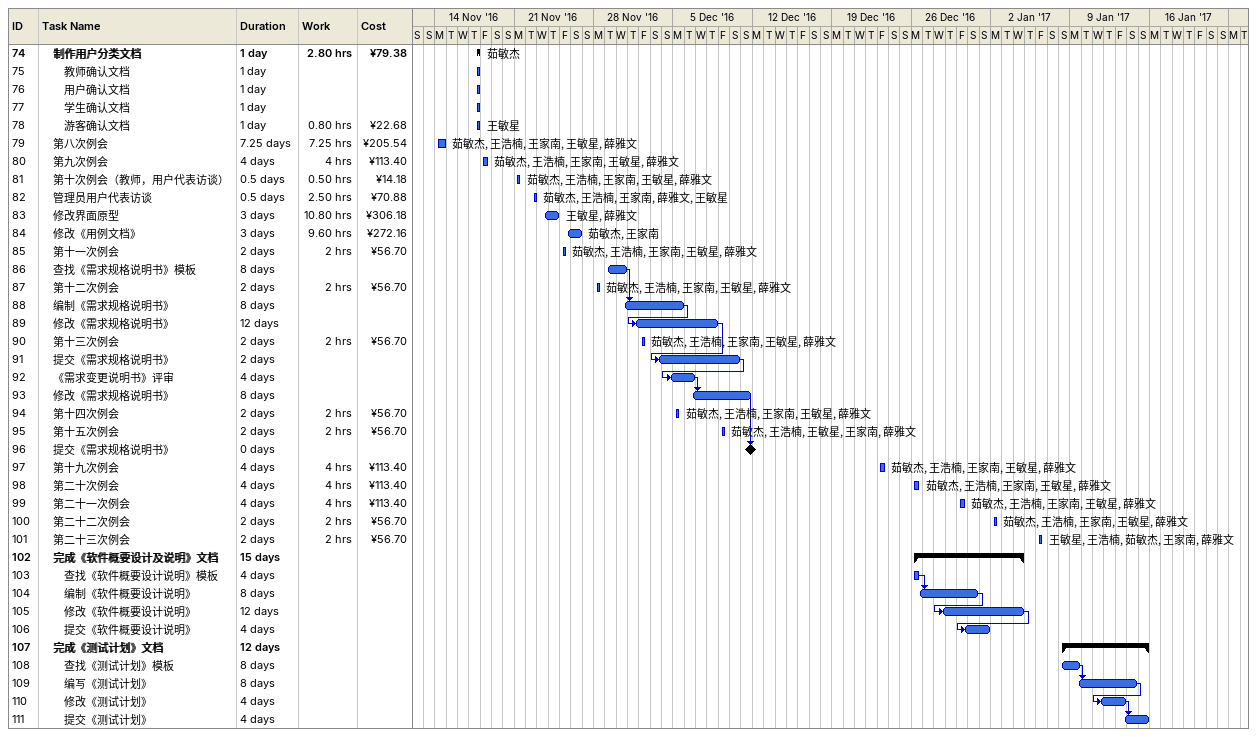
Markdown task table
| ID | Level | Task | Duration | Start | Finish | Predecessors | Resources | Work (h) | Cost (¥) |
|---|---|---|---|---|---|---|---|---|---|
| 74 | 2 | **制作用户分类文档** | 1d | 2016-11-17 | 2016-11-17 |  | 茹敏杰 | 2.80 | 79.38 |
| 75 | 3 | 教师确认文档 | 1d | 2016-11-17 | 2016-11-17 |  |  |  |  |
| 76 | 3 | 用户确认文档 | 1d | 2016-11-17 | 2016-11-17 |  |  |  |  |
| 77 | 3 | 学生确认文档 | 1d | 2016-11-17 | 2016-11-17 |  |  |  |  |
| 78 | 3 | 游客确认文档 | 1d | 2016-11-17 | 2016-11-17 |  | 王敏星 | 0.80 | 22.68 |
| 79 | 2 | 第八次例会 | 7.25d | 2016-11-14 | 2016-11-14 |  | 茹敏杰, 王浩楠, 王家南, 王敏星, 薛雅文 | 7.25 | 205.54 |
| 80 | 2 | 第九次例会 | 4d | 2016-11-18 | 2016-11-18 |  | 茹敏杰, 王浩楠, 王家南, 王敏星, 薛雅文 | 4 | 113.40 |
| 81 | 2 | 第十次例会（教师，用户代表访谈） | 0.5d | 2016-11-21 | 2016-11-21 |  | 茹敏杰, 王浩楠, 王家南, 王敏星, 薛雅文 | 0.50 | 14.18 |
| 82 | 2 | 管理员用户代表访谈 | 0.5d | 2016-11-22 | 2016-11-22 |  | 茹敏杰, 王浩楠, 王家南, 薛雅文, 王敏星 | 2.50 | 70.88 |
| 83 | 2 | 修改界面原型 | 3d | 2016-11-23 | 2016-11-24 |  | 王敏星, 薛雅文 | 10.80 | 306.18 |
| 84 | 2 | 修改《用例文档》 | 3d | 2016-11-25 | 2016-11-26 |  | 茹敏杰, 王家南 | 9.60 | 272.16 |
| 85 | 2 | 第十一次例会 | 2d | 2016-11-25 | 2016-11-25 |  | 茹敏杰, 王浩楠, 王家南, 王敏星, 薛雅文 | 2 | 56.70 |
| 86 | 2 | 查找《需求规格说明书》模板 | 8d | 2016-11-29 | 2016-11-30 |  |  |  |  |
| 87 | 2 | 第十二次例会 | 2d | 2016-11-28 | 2016-11-28 |  | 茹敏杰, 王浩楠, 王家南, 王敏星, 薛雅文 | 2 | 56.70 |
| 88 | 2 | 编制《需求规格说明书》 | 8d | 2016-11-30 | 2016-12-05 | 86 |  |  |  |
| 89 | 2 | 修改《需求规格说明书》 | 12d | 2016-12-01 | 2016-12-08 | 88 |  |  |  |
| 90 | 2 | 第十三次例会 | 2d | 2016-12-02 | 2016-12-02 |  | 茹敏杰, 王浩楠, 王家南, 王敏星, 薛雅文 | 2 | 56.70 |
| 91 | 2 | 提交《需求规格说明书》 | 2d | 2016-12-03 | 2016-12-10 | 89 |  |  |  |
| 92 | 2 | 《需求变更说明书》评审 | 4d | 2016-12-04 | 2016-12-06 | 91 |  |  |  |
| 93 | 2 | 修改《需求规格说明书》 | 8d | 2016-12-06 | 2016-12-11 | 92 |  |  |  |
| 94 | 2 | 第十四次例会 | 2d | 2016-12-05 | 2016-12-05 |  | 茹敏杰, 王浩楠, 王家南, 王敏星, 薛雅文 | 2 | 56.70 |
| 95 | 2 | 第十五次例会 | 2d | 2016-12-09 | 2016-12-09 |  | 茹敏杰, 王浩楠, 王敏星, 王家南, 薛雅文 | 2 | 56.70 |
| 96 | 2 | 提交《需求规格说明书》 | 0d | 2016-12-11 | 2016-12-11 | 93 |  |  |  |
| 97 | 2 | 第十九次例会 | 4d | 2016-12-23 | 2016-12-23 |  | 茹敏杰, 王浩楠, 王家南, 王敏星, 薛雅文 | 4 | 113.40 |
| 98 | 2 | 第二十次例会 | 4d | 2016-12-26 | 2016-12-26 |  | 茹敏杰, 王浩楠, 王家南, 王敏星, 薛雅文 | 4 | 113.40 |
| 99 | 2 | 第二十一次例会 | 4d | 2016-12-30 | 2016-12-30 |  | 茹敏杰, 王浩楠, 王家南, 王敏星, 薛雅文 | 4 | 113.40 |
| 100 | 2 | 第二十二次例会 | 2d | 2017-01-02 | 2017-01-02 |  | 茹敏杰, 王浩楠, 王家南, 王敏星, 薛雅文 | 2 | 56.70 |
| 101 | 2 | 第二十三次例会 | 2d | 2017-01-06 | 2017-01-06 |  | 王敏星, 王浩楠, 茹敏杰, 王家南, 薛雅文 | 2 | 56.70 |
| 102 | 2 | **完成《软件概要设计及说明》文档** | 15d | 2016-12-26 | 2017-01-04 |  |  |  |  |
| 103 | 3 | 查找《软件概要设计说明》模板 | 4d | 2016-12-26 | 2016-12-26 |  |  |  |  |
| 104 | 3 | 编制《软件概要设计说明》 | 8d | 2016-12-26 | 2016-12-31 | 103 |  |  |  |
| 105 | 3 | 修改《软件概要设计说明》 | 12d | 2016-12-28 | 2017-01-04 | 104 |  |  |  |
| 106 | 3 | 提交《软件概要设计说明》 | 4d | 2016-12-30 | 2017-01-01 | 105 |  |  |  |
| 107 | 2 | **完成《测试计划》文档** | 12d | 2017-01-08 | 2017-01-15 |  |  |  |  |
| 108 | 3 | 查找《测试计划》模板 | 8d | 2017-01-08 | 2017-01-09 |  |  |  |  |
| 109 | 3 | 编写《测试计划》 | 8d | 2017-01-09 | 2017-01-14 | 108 |  |  |  |
| 110 | 3 | 修改《测试计划》 | 4d | 2017-01-11 | 2017-01-13 | 109 |  |  |  |
| 111 | 3 | 提交《测试计划》 | 4d | 2017-01-13 | 2017-01-15 | 110 |  |  |  |
